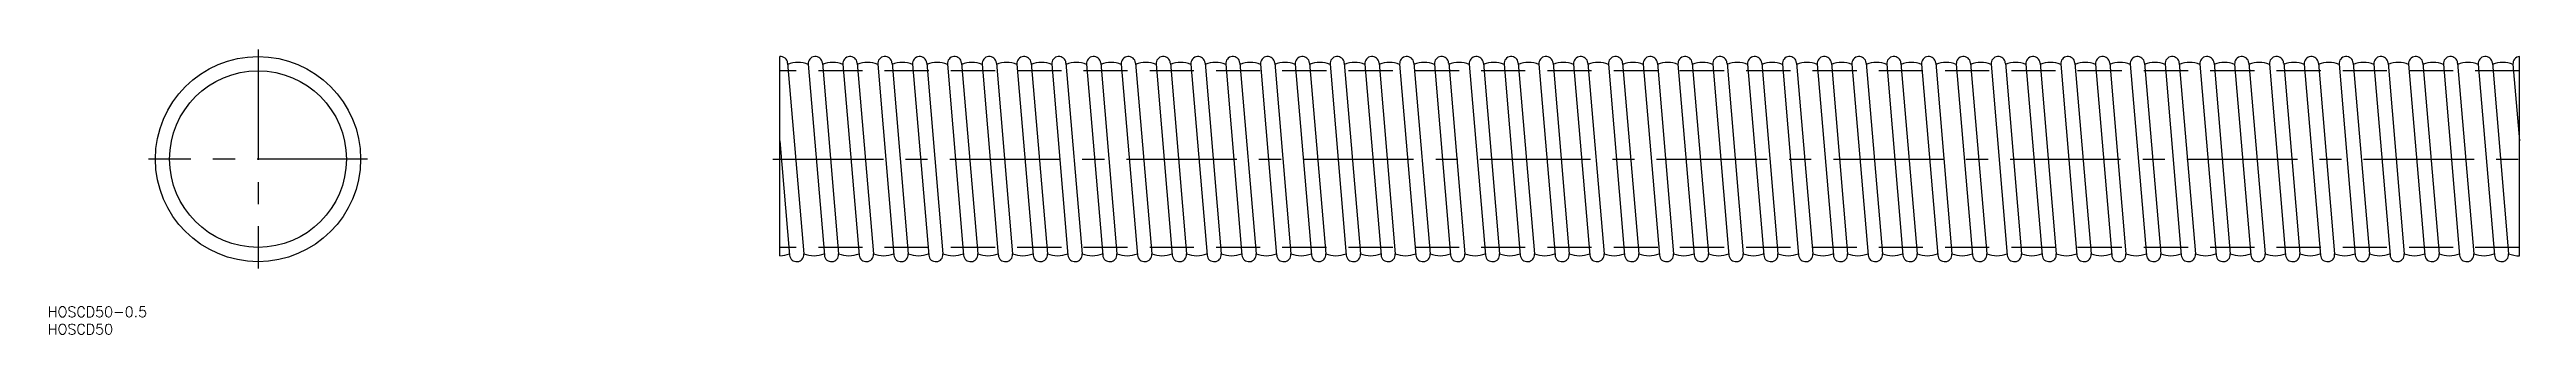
# Model space of a CAD drawing. Extents: x -60 to 652, y -50 to 32.
import ezdxf

# ---------------------------------------------------------------- set-up
doc = ezdxf.new("R2010")
doc.units = 0
doc.linetypes.add('CENTER', pattern=[50.8, 31.75, -6.35, 6.35, -6.35])
doc.linetypes.add('DASHED', pattern=[19.05, 12.7, -6.35])
doc.layers.get('0').update_dxf_attribs({"linetype": 'CONTINUOUS'})
doc.layers.add('CENTER', color=1, linetype='CENTER')
doc.styles.get("Standard").update_dxf_attribs({"font": 'txt.shx', "height": 3, "bigfont": 'bigfont.shx'})

msp = doc.modelspace()

# ---------------------------------------------------------------- linework, layer by layer
at = {"color": 7, "linetype": 'CONTINUOUS'}
for p, q in [((150, -27.8), (150, 29.49)), ((650, -27.8), (650, 29.49)), ((152.22, 27.62), (156.87, -27.28)), ((158.13, 27.28), (162.78, -27.62)), ((162.22, 27.62), (166.87, -27.28)), ((168.13, 27.28), (172.78, -27.62)), ((172.22, 27.62), (176.87, -27.28)), ((178.13, 27.28), (182.78, -27.62)), ((182.22, 27.62), (186.87, -27.28)), ((188.13, 27.28), (192.78, -27.62)), ((192.22, 27.62), (196.87, -27.28)), ((198.13, 27.28), (202.78, -27.62)), ((202.22, 27.62), (206.87, -27.28)), ((208.13, 27.28), (212.78, -27.62)), ((212.22, 27.62), (216.87, -27.28)), ((218.13, 27.28), (222.78, -27.62)), ((222.22, 27.62), (226.87, -27.28)), ((228.13, 27.28), (232.78, -27.62)), ((232.22, 27.62), (236.87, -27.28)), ((238.13, 27.28), (242.78, -27.62)), ((242.22, 27.62), (246.87, -27.28)), ((248.13, 27.28), (252.78, -27.62)), ((252.22, 27.62), (256.87, -27.28)), ((258.13, 27.28), (262.78, -27.62)), ((262.22, 27.62), (266.87, -27.28)), ((268.13, 27.28), (272.78, -27.62)), ((272.22, 27.62), (276.87, -27.28)), ((278.13, 27.28), (282.78, -27.62)), ((282.22, 27.62), (286.87, -27.28)), ((288.13, 27.28), (292.78, -27.62)), ((292.22, 27.62), (296.87, -27.28)), ((298.13, 27.28), (302.78, -27.62)), ((302.22, 27.62), (306.87, -27.28)), ((308.13, 27.28), (312.78, -27.62)), ((312.22, 27.62), (316.87, -27.28)), ((318.13, 27.28), (322.78, -27.62)), ((322.22, 27.62), (326.87, -27.28)), ((328.13, 27.28), (332.78, -27.62)), ((332.22, 27.62), (336.87, -27.28)), ((338.13, 27.28), (342.78, -27.62)), ((342.22, 27.62), (346.87, -27.28)), ((348.13, 27.28), (352.78, -27.62)), ((352.22, 27.62), (356.87, -27.28)), ((358.13, 27.28), (362.78, -27.62)), ((362.22, 27.62), (366.87, -27.28)), ((368.13, 27.28), (372.78, -27.62)), ((372.22, 27.62), (376.87, -27.28)), ((378.13, 27.28), (382.78, -27.62)), ((382.22, 27.62), (386.87, -27.28)), ((388.13, 27.28), (392.78, -27.62)), ((392.22, 27.62), (396.87, -27.28)), ((398.13, 27.28), (402.78, -27.62)), ((402.22, 27.62), (406.87, -27.28)), ((408.13, 27.28), (412.78, -27.62)), ((412.22, 27.62), (416.87, -27.28)), ((418.13, 27.28), (422.78, -27.62)), ((422.22, 27.62), (426.87, -27.28)), ((428.13, 27.28), (432.78, -27.62)), ((432.22, 27.62), (436.87, -27.28)), ((438.13, 27.28), (442.78, -27.62)), ((442.22, 27.62), (446.87, -27.28)), ((448.13, 27.28), (452.78, -27.62)), ((452.22, 27.62), (456.87, -27.28)), ((458.13, 27.28), (462.78, -27.62)), ((462.22, 27.62), (466.87, -27.28)), ((468.13, 27.28), (472.78, -27.62)), ((472.22, 27.62), (476.87, -27.28)), ((478.13, 27.28), (482.78, -27.62)), ((482.22, 27.62), (486.87, -27.28)), ((488.13, 27.28), (492.78, -27.62)), ((492.22, 27.62), (496.87, -27.28)), ((498.13, 27.28), (502.78, -27.62)), ((502.22, 27.62), (506.87, -27.28)), ((508.13, 27.28), (512.78, -27.62)), ((512.22, 27.62), (516.87, -27.28)), ((518.13, 27.28), (522.78, -27.62)), ((522.22, 27.62), (526.87, -27.28)), ((528.13, 27.28), (532.78, -27.62)), ((532.22, 27.62), (536.87, -27.28)), ((538.13, 27.28), (542.78, -27.62)), ((542.22, 27.62), (546.87, -27.28)), ((548.13, 27.28), (552.78, -27.62)), ((552.22, 27.62), (556.87, -27.28)), ((558.13, 27.28), (562.78, -27.62)), ((562.22, 27.62), (566.87, -27.28)), ((568.13, 27.28), (572.78, -27.62)), ((572.22, 27.62), (576.87, -27.28)), ((578.13, 27.28), (582.78, -27.62)), ((582.22, 27.62), (586.87, -27.28)), ((588.13, 27.28), (592.78, -27.62)), ((592.22, 27.62), (596.87, -27.28)), ((598.13, 27.28), (602.78, -27.62)), ((602.22, 27.62), (606.87, -27.28)), ((608.13, 27.28), (612.78, -27.62)), ((612.22, 27.62), (616.87, -27.28)), ((618.13, 27.28), (622.78, -27.62)), ((622.22, 27.62), (626.87, -27.28)), ((628.13, 27.28), (632.78, -27.62)), ((632.22, 27.62), (636.87, -27.28)), ((638.13, 27.28), (642.78, -27.62)), ((642.22, 27.62), (646.87, -27.28)), ((648.13, 27.28), (650, 5.22)), ((150, 5.22), (152.78, -27.62))]:
    msp.add_line(p, q, dxfattribs=at)
at = {"color": 3, "linetype": 'DASHED'}
for p, q in [((650, 25.4), (150, 25.4)), ((650, -25.4), (150, -25.4))]:
    msp.add_line(p, q, dxfattribs=at)
at = {"color": 7, "linetype": 'CONTINUOUS'}
for radius in [29.5, 25.4]:
    msp.add_circle((0, 0), radius, dxfattribs=at)
for centre, radius, start, end in [((150.17, 27.45), 2.05, 4.844, 94.86141), ((160.17, 27.45), 2.05, 4.844, 184.844), ((170.17, 27.45), 2.05, 4.844, 184.844), ((180.17, 27.45), 2.05, 4.844, 184.844), ((190.17, 27.45), 2.05, 4.844, 184.844), ((200.17, 27.45), 2.05, 4.844, 184.844), ((210.17, 27.45), 2.05, 4.844, 184.844), ((220.17, 27.45), 2.05, 4.844, 184.844), ((230.17, 27.45), 2.05, 4.844, 184.844), ((240.17, 27.45), 2.05, 4.844, 184.844), ((250.17, 27.45), 2.05, 4.844, 184.844), ((260.17, 27.45), 2.05, 4.844, 184.844), ((270.17, 27.45), 2.05, 4.844, 184.844), ((280.17, 27.45), 2.05, 4.844, 184.844), ((290.17, 27.45), 2.05, 4.844, 184.844), ((300.17, 27.45), 2.05, 4.844, 184.844), ((310.17, 27.45), 2.05, 4.844, 184.844), ((320.17, 27.45), 2.05, 4.844, 184.844), ((330.17, 27.45), 2.05, 4.844, 184.844), ((340.17, 27.45), 2.05, 4.844, 184.844), ((350.17, 27.45), 2.05, 4.844, 184.844), ((360.17, 27.45), 2.05, 4.844, 184.844), ((370.17, 27.45), 2.05, 4.844, 184.844), ((380.17, 27.45), 2.05, 4.844, 184.844), ((390.17, 27.45), 2.05, 4.844, 184.844), ((400.17, 27.45), 2.05, 4.844, 184.844), ((410.17, 27.45), 2.05, 4.844, 184.844), ((420.17, 27.45), 2.05, 4.844, 184.844), ((430.17, 27.45), 2.05, 4.844, 184.844), ((440.17, 27.45), 2.05, 4.844, 184.844), ((450.17, 27.45), 2.05, 4.844, 184.844), ((460.17, 27.45), 2.05, 4.844, 184.844), ((470.17, 27.45), 2.05, 4.844, 184.844), ((480.17, 27.45), 2.05, 4.844, 184.844), ((490.17, 27.45), 2.05, 4.844, 184.844), ((500.17, 27.45), 2.05, 4.844, 184.844), ((510.17, 27.45), 2.05, 4.844, 184.844), ((520.17, 27.45), 2.05, 4.844, 184.844), ((530.17, 27.45), 2.05, 4.844, 184.844), ((540.17, 27.45), 2.05, 4.844, 184.844), ((550.17, 27.45), 2.05, 4.844, 184.844), ((560.17, 27.45), 2.05, 4.844, 184.844), ((570.17, 27.45), 2.05, 4.844, 184.844), ((580.17, 27.45), 2.05, 4.844, 184.844), ((590.17, 27.45), 2.05, 4.844, 184.844), ((600.17, 27.45), 2.05, 4.844, 184.844), ((610.17, 27.45), 2.05, 4.844, 184.844), ((620.17, 27.45), 2.05, 4.844, 184.844), ((630.17, 27.45), 2.05, 4.844, 184.844), ((640.17, 27.45), 2.05, 4.844, 184.844), ((650.17, 27.45), 2.05, 94.86141, 184.844), ((155.19, 20.29), 7.51, 66.94456, 113.05544), ((165.19, 20.29), 7.51, 66.94456, 113.05544), ((175.19, 20.29), 7.51, 66.94456, 113.05544), ((185.19, 20.29), 7.51, 66.94456, 113.05544), ((195.19, 20.29), 7.51, 66.94456, 113.05544), ((205.19, 20.29), 7.51, 66.94456, 113.05544), ((215.19, 20.29), 7.51, 66.94456, 113.05544), ((225.19, 20.29), 7.51, 66.94456, 113.05544), ((235.19, 20.29), 7.51, 66.94456, 113.05544), ((245.19, 20.29), 7.51, 66.94456, 113.05544), ((255.19, 20.29), 7.51, 66.94456, 113.05544), ((265.19, 20.29), 7.51, 66.94456, 113.05544), ((275.19, 20.29), 7.51, 66.94456, 113.05544), ((285.19, 20.29), 7.51, 66.94456, 113.05544), ((295.19, 20.29), 7.51, 66.94456, 113.05544), ((305.19, 20.29), 7.51, 66.94456, 113.05544), ((315.19, 20.29), 7.51, 66.94456, 113.05544), ((325.19, 20.29), 7.51, 66.94456, 113.05544), ((335.19, 20.29), 7.51, 66.94456, 113.05544), ((345.19, 20.29), 7.51, 66.94456, 113.05544), ((355.19, 20.29), 7.51, 66.94456, 113.05544), ((365.19, 20.29), 7.51, 66.94456, 113.05544), ((375.19, 20.29), 7.51, 66.94456, 113.05544), ((385.19, 20.29), 7.51, 66.94456, 113.05544), ((395.19, 20.29), 7.51, 66.94456, 113.05544), ((405.19, 20.29), 7.51, 66.94456, 113.05544), ((415.19, 20.29), 7.51, 66.94456, 113.05544), ((425.19, 20.29), 7.51, 66.94456, 113.05544), ((435.19, 20.29), 7.51, 66.94456, 113.05544), ((445.19, 20.29), 7.51, 66.94456, 113.05544), ((455.19, 20.29), 7.51, 66.94456, 113.05544), ((465.19, 20.29), 7.51, 66.94456, 113.05544), ((475.19, 20.29), 7.51, 66.94456, 113.05544), ((485.19, 20.29), 7.51, 66.94456, 113.05544), ((495.19, 20.29), 7.51, 66.94456, 113.05544), ((505.19, 20.29), 7.51, 66.94456, 113.05544), ((515.19, 20.29), 7.51, 66.94456, 113.05544), ((525.19, 20.29), 7.51, 66.94456, 113.05544), ((535.19, 20.29), 7.51, 66.94456, 113.05544), ((545.19, 20.29), 7.51, 66.94456, 113.05544), ((555.19, 20.29), 7.51, 66.94456, 113.05544), ((565.19, 20.29), 7.51, 66.94456, 113.05544), ((575.19, 20.29), 7.51, 66.94456, 113.05544), ((585.19, 20.29), 7.51, 66.94456, 113.05544), ((595.19, 20.29), 7.51, 66.94456, 113.05544), ((605.19, 20.29), 7.51, 66.94456, 113.05544), ((615.19, 20.29), 7.51, 66.94456, 113.05544), ((625.19, 20.29), 7.51, 66.94456, 113.05544), ((635.19, 20.29), 7.51, 66.94456, 113.05544), ((645.19, 20.29), 7.51, 66.94456, 113.05544), ((149.81, -20.29), 7.51, 271.48643, 293.05544), ((154.83, -27.45), 2.05, 184.844, 4.844), ((159.81, -20.29), 7.51, 246.94456, 293.05544), ((164.83, -27.45), 2.05, 184.844, 4.844), ((169.81, -20.29), 7.51, 246.94456, 293.05544), ((174.83, -27.45), 2.05, 184.844, 4.844), ((179.81, -20.29), 7.51, 246.94456, 293.05544), ((184.83, -27.45), 2.05, 184.844, 4.844), ((189.81, -20.29), 7.51, 246.94456, 293.05544), ((194.83, -27.45), 2.05, 184.844, 4.844), ((199.81, -20.29), 7.51, 246.94456, 293.05544), ((204.83, -27.45), 2.05, 184.844, 4.844), ((209.81, -20.29), 7.51, 246.94456, 293.05544), ((214.83, -27.45), 2.05, 184.844, 4.844), ((219.81, -20.29), 7.51, 246.94456, 293.05544), ((224.83, -27.45), 2.05, 184.844, 4.844), ((229.81, -20.29), 7.51, 246.94456, 293.05544), ((234.83, -27.45), 2.05, 184.844, 4.844), ((239.81, -20.29), 7.51, 246.94456, 293.05544), ((244.83, -27.45), 2.05, 184.844, 4.844), ((249.81, -20.29), 7.51, 246.94456, 293.05544), ((254.83, -27.45), 2.05, 184.844, 4.844), ((259.81, -20.29), 7.51, 246.94456, 293.05544), ((264.83, -27.45), 2.05, 184.844, 4.844), ((269.81, -20.29), 7.51, 246.94456, 293.05544), ((274.83, -27.45), 2.05, 184.844, 4.844), ((279.81, -20.29), 7.51, 246.94456, 293.05544), ((284.83, -27.45), 2.05, 184.844, 4.844), ((289.81, -20.29), 7.51, 246.94456, 293.05544), ((294.83, -27.45), 2.05, 184.844, 4.844), ((299.81, -20.29), 7.51, 246.94456, 293.05544), ((304.83, -27.45), 2.05, 184.844, 4.844), ((309.81, -20.29), 7.51, 246.94456, 293.05544), ((314.83, -27.45), 2.05, 184.844, 4.844), ((319.81, -20.29), 7.51, 246.94456, 293.05544), ((324.83, -27.45), 2.05, 184.844, 4.844), ((329.81, -20.29), 7.51, 246.94456, 293.05544), ((334.83, -27.45), 2.05, 184.844, 4.844), ((339.81, -20.29), 7.51, 246.94456, 293.05544), ((344.83, -27.45), 2.05, 184.844, 4.844), ((349.81, -20.29), 7.51, 246.94456, 293.05544), ((354.83, -27.45), 2.05, 184.844, 4.844), ((359.81, -20.29), 7.51, 246.94456, 293.05544), ((364.83, -27.45), 2.05, 184.844, 4.844), ((369.81, -20.29), 7.51, 246.94456, 293.05544), ((374.83, -27.45), 2.05, 184.844, 4.844), ((379.81, -20.29), 7.51, 246.94456, 293.05544), ((384.83, -27.45), 2.05, 184.844, 4.844), ((389.81, -20.29), 7.51, 246.94456, 293.05544), ((394.83, -27.45), 2.05, 184.844, 4.844), ((399.81, -20.29), 7.51, 246.94456, 293.05544), ((404.83, -27.45), 2.05, 184.844, 4.844), ((409.81, -20.29), 7.51, 246.94456, 293.05544), ((414.83, -27.45), 2.05, 184.844, 4.844), ((419.81, -20.29), 7.51, 246.94456, 293.05544), ((424.83, -27.45), 2.05, 184.844, 4.844), ((429.81, -20.29), 7.51, 246.94456, 293.05544), ((434.83, -27.45), 2.05, 184.844, 4.844), ((439.81, -20.29), 7.51, 246.94456, 293.05544), ((444.83, -27.45), 2.05, 184.844, 4.844), ((449.81, -20.29), 7.51, 246.94456, 293.05544), ((454.83, -27.45), 2.05, 184.844, 4.844), ((459.81, -20.29), 7.51, 246.94456, 293.05544), ((464.83, -27.45), 2.05, 184.844, 4.844), ((469.81, -20.29), 7.51, 246.94456, 293.05544), ((474.83, -27.45), 2.05, 184.844, 4.844), ((479.81, -20.29), 7.51, 246.94456, 293.05544), ((484.83, -27.45), 2.05, 184.844, 4.844), ((489.81, -20.29), 7.51, 246.94456, 293.05544), ((494.83, -27.45), 2.05, 184.844, 4.844), ((499.81, -20.29), 7.51, 246.94456, 293.05544), ((504.83, -27.45), 2.05, 184.844, 4.844), ((509.81, -20.29), 7.51, 246.94456, 293.05544), ((514.83, -27.45), 2.05, 184.844, 4.844), ((519.81, -20.29), 7.51, 246.94456, 293.05544), ((524.83, -27.45), 2.05, 184.844, 4.844), ((529.81, -20.29), 7.51, 246.94456, 293.05544), ((534.83, -27.45), 2.05, 184.844, 4.844), ((539.81, -20.29), 7.51, 246.94456, 293.05544), ((544.83, -27.45), 2.05, 184.844, 4.844), ((549.81, -20.29), 7.51, 246.94456, 293.05544), ((554.83, -27.45), 2.05, 184.844, 4.844), ((559.81, -20.29), 7.51, 246.94456, 293.05544), ((564.83, -27.45), 2.05, 184.844, 4.844), ((569.81, -20.29), 7.51, 246.94456, 293.05544), ((574.83, -27.45), 2.05, 184.844, 4.844), ((579.81, -20.29), 7.51, 246.94456, 293.05544), ((584.83, -27.45), 2.05, 184.844, 4.844), ((589.81, -20.29), 7.51, 246.94456, 293.05544), ((594.83, -27.45), 2.05, 184.844, 4.844), ((599.81, -20.29), 7.51, 246.94456, 293.05544), ((604.83, -27.45), 2.05, 184.844, 4.844), ((609.81, -20.29), 7.51, 246.94456, 293.05544), ((614.83, -27.45), 2.05, 184.844, 4.844), ((619.81, -20.29), 7.51, 246.94456, 293.05544), ((624.83, -27.45), 2.05, 184.844, 4.844), ((629.81, -20.29), 7.51, 246.94456, 293.05544), ((634.83, -27.45), 2.05, 184.844, 4.844), ((639.81, -20.29), 7.51, 246.94456, 293.05544), ((644.83, -27.45), 2.05, 184.844, 4.844), ((649.81, -20.29), 7.51, 246.94456, 271.48643)]:
    msp.add_arc(centre, radius, start, end, dxfattribs=at)
at = {"layer": 'CENTER', "color": 1, "linetype": 'CENTER'}
for p, q in [((0, 31.5), (0, -31.5)), ((31.5, 0), (-31.5, 0)), ((148, 0), (652, 0))]:
    msp.add_line(p, q, dxfattribs=at)

# ---------------------------------------------------------------- texts
at = {"color": 7, "linetype": 'CONTINUOUS'}
for s, p in [('HOSCD50-0.5', (-60.44, -45.43)), ('HOSCD50', (-60.44, -50.43))]:
    msp.add_text(s, height=3, dxfattribs=at).set_placement(p)

doc.saveas('drawing.dxf')
